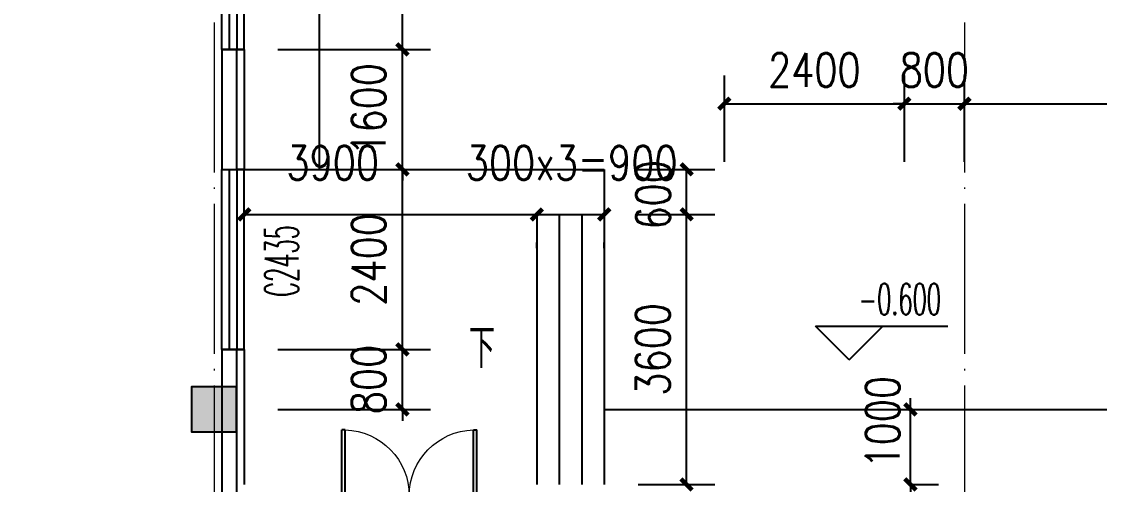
# Model space of a CAD drawing. Extents: x 1417642 to 3570900, y 124798 to 1191112.
# Drawn here: x 1464911 to 1479279, y 670533 to 676704 of the extents above; entities that cross this region are included whole.
import ezdxf

# ---------------------------------------------------------------- set-up
doc = ezdxf.new("R2010")
doc.units = 0
doc.header["$LTSCALE"] = 1000
doc.header["$MEASUREMENT"] = 0
doc.linetypes.add('DOTE', pattern=[2.42, 2, -0.2, 0.02, -0.2])
doc.layers.get('0').update_dxf_attribs({"linetype": 'CONTINUOUS'})
doc.layers.get('Defpoints').update_dxf_attribs({"linetype": 'CONTINUOUS'})
for name, color, linetype in [('colu', 2, 'CONTINUOUS'), ('DIM_ELEV', 3, 'CONTINUOUS'), ('DIM_SYMB', 3, 'CONTINUOUS'), ('DOTE', 1, 'DOTE'), ('PUB_DIM', 3, 'CONTINUOUS'), ('PUB_TEXT', 40, 'CONTINUOUS'), ('STAIR', 2, 'CONTINUOUS'), ('SURFACE', 6, 'CONTINUOUS'), ('tiaozheng', 20, 'CONTINUOUS'), ('WALL', 4, 'CONTINUOUS'), ('WINDOW', 2, 'CONTINUOUS'), ('WINDOW_TEXT', 7, 'CONTINUOUS'), ('屋面轮廓', 101, 'CONTINUOUS'), ('柱填充', 8, 'CONTINUOUS')]:
    doc.layers.add(name, color=color, linetype=linetype)
doc.styles.add('_TCH_DIM', font='ROMANS', dxfattribs={"width": 0.7, "bigfont": 'Z'})
doc.styles.add('_TCH_WINDOW', font='ROMANS.shx', dxfattribs={"width": 0.7, "height": 400, "bigfont": 'Z.shx'})
doc.styles.add('DIM_FONT', font='SIMPLEX.shx', dxfattribs={"width": 0.8})
doc.dimstyles.new('DIMN150', dxfattribs={"dimscale": 1.5, "dimtxt": 300, "dimasz": 100, "dimexe": 250, "dimexo": 300, "dimgap": 150, "dimtad": 1, "dimdec": 0, "dimzin": 0, "dimdsep": 46, "dimtxsty": 'DIM_FONT', "dimblk": 'ARCHTICK', "dimcen": 0.09, "dimdle": 1.5, "dimclrt": 7, "dimazin": 2, "dimtfac": 1, "dimtdec": 0, "dimtix": 1, "dimtmove": 2, "dimatfit": 3, "dimldrblk": 'ARCHTICK', "dimfxl": 1, "dimtolj": 1, "dimtzin": 0, "dimarcsym": 0})

# ---------------------------------------------------------------- blocks, each defined once
blk = doc.blocks.new('e')
at = {"layer": '柱填充'}
h = blk.add_hatch(color=256, dxfattribs=at)
h.paths.add_polyline_path([(1540396, 673470), (1540396, 674070), (1539796, 674070), (1539796, 673470)])
h.paths.add_polyline_path([(1540396, 663470), (1540396, 664070), (1539796, 664070), (1539796, 663470)])
h.paths.add_polyline_path([(1540396, 659870), (1540396, 660470), (1539796, 660470), (1539796, 659870)])
h.paths.add_polyline_path([(1540396, 651870), (1540396, 652470), (1539796, 652470), (1539796, 651870)])
h.paths.add_polyline_path([(1540396, 643870), (1540396, 644470), (1539796, 644470), (1539796, 643870)])
h.paths.add_polyline_path([(1540396, 635870), (1540396, 636470), (1539796, 636470), (1539796, 635870)])
h.paths.add_polyline_path([(1540396, 627870), (1540396, 628470), (1539796, 628470), (1539796, 627870)])
h.paths.add_polyline_path([(1540396, 619870), (1540396, 620470), (1539796, 620470), (1539796, 619870)])
h.paths.add_polyline_path([(1540396, 611870), (1540396, 612470), (1539796, 612470), (1539796, 611870)])
h.paths.add_polyline_path([(1540396, 603870), (1540396, 604470), (1539796, 604470), (1539796, 603870)])
h.paths.add_polyline_path([(1540396, 595870), (1540396, 596470), (1539796, 596470), (1539796, 595870)])
h.paths.add_polyline_path([(1611246, 673470), (1611246, 674070), (1610646, 674070), (1610646, 673470)])
h.paths.add_polyline_path([(1602046, 673370), (1602046, 674070), (1601346, 674070), (1601346, 673370)])
h.paths.add_polyline_path([(1594046, 673370), (1594046, 674070), (1593346, 674070), (1593346, 673370)])
h.paths.add_polyline_path([(1586046, 673370), (1586046, 674070), (1585346, 674070), (1585346, 673370)])
h.paths.add_polyline_path([(1578046, 673370), (1578046, 674070), (1577346, 674070), (1577346, 673370)])
h.paths.add_polyline_path([(1568046, 673370), (1568046, 674070), (1567346, 674070), (1567346, 673370)])
h.paths.add_polyline_path([(1558096, 673370), (1558096, 674070), (1557396, 674070), (1557396, 673370)])
h.paths.add_polyline_path([(1554396, 673370), (1554396, 674070), (1553696, 674070), (1553696, 673370)])
h.paths.add_polyline_path([(1544496, 673370), (1544496, 674070), (1543796, 674070), (1543796, 673370)])
h.paths.add_polyline_path([(1611246, 664070), (1610546, 664070), (1610546, 663470), (1611246, 663470)])
h.paths.add_polyline_path([(1602096, 663470), (1602096, 664270), (1601296, 664270), (1601296, 663470)])
h.paths.add_polyline_path([(1594096, 663470), (1594096, 664270), (1593296, 664270), (1593296, 663470)])
h.paths.add_polyline_path([(1586096, 663470), (1586096, 664270), (1585296, 664270), (1585296, 663470)])
h.paths.add_polyline_path([(1578096, 663470), (1578096, 664270), (1577296, 664270), (1577296, 663470)])
h.paths.add_polyline_path([(1568096, 663470), (1568096, 664270), (1567296, 664270), (1567296, 663470)])
h.paths.add_polyline_path([(1558096, 663470), (1558096, 664170), (1557396, 664170), (1557396, 663470)])
h.paths.add_polyline_path([(1554396, 663470), (1554396, 664170), (1553696, 664170), (1553696, 663470)])
h.paths.add_polyline_path([(1544496, 663470), (1544496, 664170), (1543796, 664170), (1543796, 663470)])
h.paths.add_polyline_path([(1611246, 660470), (1610546, 660470), (1610546, 659870), (1611246, 659870)])
h.paths.add_polyline_path([(1602046, 659770), (1602046, 660470), (1601346, 660470), (1601346, 659770)])
h.paths.add_polyline_path([(1594046, 659770), (1594046, 660470), (1593346, 660470), (1593346, 659770)])
h.paths.add_polyline_path([(1586046, 659770), (1586046, 660470), (1585346, 660470), (1585346, 659770)])
h.paths.add_polyline_path([(1578046, 659770), (1578046, 660470), (1577346, 660470), (1577346, 659770)])
h.paths.add_polyline_path([(1568046, 659770), (1568046, 660470), (1567346, 660470), (1567346, 659770)])
h.paths.add_polyline_path([(1557996, 659870), (1557996, 660470), (1557396, 660470), (1557396, 659870)])
h.paths.add_polyline_path([(1554396, 659870), (1554396, 660470), (1553796, 660470), (1553796, 659870)])
h.paths.add_polyline_path([(1544496, 659770), (1544496, 660470), (1543796, 660470), (1543796, 659770)])
h.paths.add_polyline_path([(1611246, 651870), (1611246, 652470), (1610646, 652470), (1610646, 651870)])
h.paths.add_polyline_path([(1601996, 651870), (1601996, 652470), (1601396, 652470), (1601396, 651870)])
h.paths.add_polyline_path([(1593996, 651870), (1593996, 652470), (1593396, 652470), (1593396, 651870)])
h.paths.add_polyline_path([(1585996, 651870), (1585996, 652470), (1585396, 652470), (1585396, 651870)])
h.paths.add_polyline_path([(1577996, 651870), (1577996, 652470), (1577396, 652470), (1577396, 651870)])
h.paths.add_polyline_path([(1567996, 651820), (1567996, 652520), (1567296, 652520), (1567296, 651820)])
h.paths.add_polyline_path([(1558096, 651820), (1558096, 652520), (1557396, 652520), (1557396, 651820)])
h.paths.add_polyline_path([(1554396, 651820), (1554396, 652520), (1553696, 652520), (1553696, 651820)])
h.paths.add_polyline_path([(1544496, 652470), (1543796, 652470), (1543796, 651870), (1544496, 651870)])
h.paths.add_polyline_path([(1567996, 644470), (1567296, 644470), (1567296, 643870), (1567996, 643870)])
h.paths.add_polyline_path([(1558096, 643820), (1558096, 644520), (1557396, 644520), (1557396, 643820)])
h.paths.add_polyline_path([(1554396, 643820), (1554396, 644520), (1553696, 644520), (1553696, 643820)])
h.paths.add_polyline_path([(1544496, 644470), (1543796, 644470), (1543796, 643870), (1544496, 643870)])
h.paths.add_polyline_path([(1567996, 636470), (1567296, 636470), (1567296, 635870), (1567996, 635870)])
h.paths.add_polyline_path([(1558096, 635820), (1558096, 636520), (1557396, 636520), (1557396, 635820)])
h.paths.add_polyline_path([(1554396, 635820), (1554396, 636520), (1553696, 636520), (1553696, 635820)])
h.paths.add_polyline_path([(1544496, 636470), (1543796, 636470), (1543796, 635870), (1544496, 635870)])
h.paths.add_polyline_path([(1567996, 628470), (1567296, 628470), (1567296, 627870), (1567996, 627870)])
h.paths.add_polyline_path([(1558096, 627820), (1558096, 628520), (1557396, 628520), (1557396, 627820)])
h.paths.add_polyline_path([(1554396, 627820), (1554396, 628520), (1553696, 628520), (1553696, 627820)])
h.paths.add_polyline_path([(1544496, 628470), (1543796, 628470), (1543796, 627870), (1544496, 627870)])
h.paths.add_polyline_path([(1567996, 620470), (1567296, 620470), (1567296, 619870), (1567996, 619870)])
h.paths.add_polyline_path([(1558096, 619820), (1558096, 620520), (1557396, 620520), (1557396, 619820)])
h.paths.add_polyline_path([(1554396, 619820), (1554396, 620520), (1553696, 620520), (1553696, 619820)])
h.paths.add_polyline_path([(1544496, 620470), (1543796, 620470), (1543796, 619870), (1544496, 619870)])
h.paths.add_polyline_path([(1567996, 612470), (1567296, 612470), (1567296, 611870), (1567996, 611870)])
h.paths.add_polyline_path([(1558096, 611820), (1558096, 612520), (1557396, 612520), (1557396, 611820)])
h.paths.add_polyline_path([(1554396, 611820), (1554396, 612520), (1553696, 612520), (1553696, 611820)])
h.paths.add_polyline_path([(1544496, 612470), (1543796, 612470), (1543796, 611870), (1544496, 611870)])
h.paths.add_polyline_path([(1567996, 604470), (1567296, 604470), (1567296, 603870), (1567996, 603870)])
h.paths.add_polyline_path([(1558096, 603820), (1558096, 604520), (1557396, 604520), (1557396, 603820)])
h.paths.add_polyline_path([(1554396, 603820), (1554396, 604520), (1553696, 604520), (1553696, 603820)])
h.paths.add_polyline_path([(1544496, 604470), (1543796, 604470), (1543796, 603870), (1544496, 603870)])
h.paths.add_polyline_path([(1567996, 595870), (1567996, 596470), (1567396, 596470), (1567396, 595870)])
h.paths.add_polyline_path([(1557996, 595870), (1557996, 596470), (1557396, 596470), (1557396, 595870)])
h.paths.add_polyline_path([(1554396, 595870), (1554396, 596470), (1553796, 596470), (1553796, 595870)])
h.paths.add_polyline_path([(1544396, 595870), (1544396, 596470), (1543796, 596470), (1543796, 595870)])
at = {"layer": 'colu'}
blk.add_lwpolyline([(1567996, 595870), (1567996, 596470), (1567396, 596470), (1567396, 595870)], close=True, dxfattribs=at)
blk = doc.blocks.new('_ArchTick')
at = {"color": 0, "linetype": 'ByBlock', "const_width": 0.4}
blk.add_lwpolyline([(-0.5, -0.5), (0.5, 0.5)], dxfattribs=at)
blk = doc.blocks.new('*D3574')
at = {"layer": 'Defpoints', "color": 0}
for p in [(1471779, 674133), (1472679, 674133), (1472679, 674133)]:
    blk.add_point(p, dxfattribs=at)
at = {"layer": 'PUB_DIM', "color": 0, "lineweight": -2}
for p, q in [((1471777, 674133), (1472681, 674133)), ((1471779, 673683), (1471779, 673758)), ((1472679, 673683), (1472679, 673758))]:
    blk.add_line(p, q, dxfattribs=at)
at = {"layer": 'PUB_DIM', "color": 0, "lineweight": -2, "xscale": 150, "yscale": 150, "zscale": 150, "rotation": 180}
blk.add_blockref('_ArchTick', (1471779, 674133), dxfattribs=at)
at = {"layer": 'PUB_DIM', "color": 0, "lineweight": -2, "xscale": 150, "yscale": 150, "zscale": 150}
blk.add_blockref('_ArchTick', (1472679, 674133), dxfattribs=at)
at = {"layer": 'PUB_DIM', "color": 7, "insert": (1472244, 674821), "char_height": 450, "attachment_point": 5, "style": 'DIM_FONT'}
blk.add_mtext('\\A1;300x3=900', dxfattribs=at)
blk = doc.blocks.new('*D3575')
at = {"layer": 'Defpoints', "color": 0}
for p in [(1467879, 674133), (1471779, 674133), (1471779, 674133)]:
    blk.add_point(p, dxfattribs=at)
at = {"layer": 'PUB_DIM', "color": 0, "lineweight": -2}
for p, q in [((1467877, 674133), (1471781, 674133)), ((1467879, 673683), (1467879, 673758)), ((1471779, 673683), (1471779, 673758))]:
    blk.add_line(p, q, dxfattribs=at)
at = {"layer": 'PUB_DIM', "color": 0, "lineweight": -2, "xscale": 150, "yscale": 150, "zscale": 150, "rotation": 180}
blk.add_blockref('_ArchTick', (1467879, 674133), dxfattribs=at)
at = {"layer": 'PUB_DIM', "color": 0, "lineweight": -2, "xscale": 150, "yscale": 150, "zscale": 150}
blk.add_blockref('_ArchTick', (1471779, 674133), dxfattribs=at)
at = {"layer": 'PUB_DIM', "color": 7, "insert": (1469059, 674821), "char_height": 450, "attachment_point": 5, "style": 'DIM_FONT'}
blk.add_mtext('\\A1;3900', dxfattribs=at)
blk = doc.blocks.new('*D3578')
at = {"layer": 'Defpoints', "color": 0}
for p in [(1472679, 674733), (1473776, 674733), (1472679, 674133)]:
    blk.add_point(p, dxfattribs=at)
at = {"layer": 'PUB_DIM', "color": 0, "lineweight": -2}
for p, q in [((1473129, 674733), (1474151, 674733)), ((1473776, 674131), (1473776, 674735)), ((1473129, 674133), (1474151, 674133))]:
    blk.add_line(p, q, dxfattribs=at)
at = {"layer": 'PUB_DIM', "color": 0, "lineweight": -2, "xscale": 150, "yscale": 150, "zscale": 150}
for p, rotation in [((1473776, 674733), 90), ((1473776, 674133), 270)]:
    blk.add_blockref('_ArchTick', p, dxfattribs=dict(at, rotation=rotation))
at = {"layer": 'PUB_DIM', "color": 7, "insert": (1473330, 674393), "char_height": 450, "attachment_point": 5, "rotation": 90, "style": 'DIM_FONT'}
blk.add_mtext('\\A1;600', dxfattribs=at)
blk = doc.blocks.new('*D3579')
at = {"layer": 'Defpoints', "color": 0}
for p in [(1472679, 674133), (1473776, 674133), (1472679, 670533)]:
    blk.add_point(p, dxfattribs=at)
at = {"layer": 'PUB_DIM', "color": 0, "lineweight": -2}
for p, q in [((1473129, 674133), (1474151, 674133)), ((1473776, 670531), (1473776, 674135)), ((1473129, 670533), (1474151, 670533))]:
    blk.add_line(p, q, dxfattribs=at)
at = {"layer": 'PUB_DIM', "color": 0, "lineweight": -2, "xscale": 150, "yscale": 150, "zscale": 150}
for p, rotation in [((1473776, 674133), 90), ((1473776, 670533), 270)]:
    blk.add_blockref('_ArchTick', p, dxfattribs=dict(at, rotation=rotation))
at = {"layer": 'PUB_DIM', "color": 7, "insert": (1473326, 672333), "char_height": 450, "attachment_point": 5, "rotation": 90, "style": 'DIM_FONT'}
blk.add_mtext('\\A1;3600', dxfattribs=at)
blk = doc.blocks.new('*D3587')
at = {"layer": 'Defpoints', "color": 0}
for p in [(1476282, 671533), (1476759, 671533), (1476282, 670533)]:
    blk.add_point(p, dxfattribs=at)
at = {"layer": 'PUB_DIM', "color": 0, "lineweight": -2}
for p, q in [((1476759, 671533), (1476759, 671683)), ((1476732, 671533), (1477134, 671533)), ((1476759, 670533), (1476759, 671533)), ((1476732, 670533), (1477134, 670533)), ((1476759, 670533), (1476759, 670383))]:
    blk.add_line(p, q, dxfattribs=at)
at = {"layer": 'PUB_DIM', "color": 0, "lineweight": -2, "xscale": 150, "yscale": 150, "zscale": 150}
for p, rotation in [((1476759, 671533), 270), ((1476759, 670533), 90)]:
    blk.add_blockref('_ArchTick', p, dxfattribs=dict(at, rotation=rotation))
at = {"layer": 'PUB_DIM', "color": 7, "insert": (1476390, 671362), "char_height": 450, "attachment_point": 5, "rotation": 90, "style": 'DIM_FONT'}
blk.add_mtext('\\A1;1000', dxfattribs=at)
blk = doc.blocks.new('*D3645')
at = {"layer": 'Defpoints', "color": 0}
for p in [(1467879, 672333), (1469988, 672333), (1467879, 671533)]:
    blk.add_point(p, dxfattribs=at)
at = {"layer": 'PUB_DIM', "color": 0, "lineweight": -2}
for p, q in [((1469988, 672333), (1469988, 672483)), ((1468329, 672333), (1470363, 672333)), ((1469988, 671533), (1469988, 672333)), ((1468329, 671533), (1470363, 671533)), ((1469988, 671533), (1469988, 671383))]:
    blk.add_line(p, q, dxfattribs=at)
at = {"layer": 'PUB_DIM', "color": 0, "lineweight": -2, "xscale": 150, "yscale": 150, "zscale": 150}
for p, rotation in [((1469988, 672333), 270), ((1469988, 671533), 90)]:
    blk.add_blockref('_ArchTick', p, dxfattribs=dict(at, rotation=rotation))
at = {"layer": 'PUB_DIM', "color": 7, "insert": (1469538, 671933), "char_height": 450, "attachment_point": 5, "rotation": 90, "style": 'DIM_FONT'}
blk.add_mtext('\\A1;800', dxfattribs=at)
blk = doc.blocks.new('*D3646')
at = {"layer": 'Defpoints', "color": 0}
for p in [(1467879, 674733), (1469988, 674733), (1467879, 672333)]:
    blk.add_point(p, dxfattribs=at)
at = {"layer": 'PUB_DIM', "color": 0, "lineweight": -2}
for p, q in [((1468329, 674733), (1470363, 674733)), ((1469988, 672331), (1469988, 674735)), ((1468329, 672333), (1470363, 672333))]:
    blk.add_line(p, q, dxfattribs=at)
at = {"layer": 'PUB_DIM', "color": 0, "lineweight": -2, "xscale": 150, "yscale": 150, "zscale": 150}
for p, rotation in [((1469988, 674733), 90), ((1469988, 672333), 270)]:
    blk.add_blockref('_ArchTick', p, dxfattribs=dict(at, rotation=rotation))
at = {"layer": 'PUB_DIM', "color": 7, "insert": (1469538, 673533), "char_height": 450, "attachment_point": 5, "rotation": 90, "style": 'DIM_FONT'}
blk.add_mtext('\\A1;2400', dxfattribs=at)
blk = doc.blocks.new('*D3647')
at = {"layer": 'Defpoints', "color": 0}
for p in [(1467879, 676333), (1469988, 676333), (1467879, 674733)]:
    blk.add_point(p, dxfattribs=at)
at = {"layer": 'PUB_DIM', "color": 0, "lineweight": -2}
for p, q in [((1469988, 676333), (1469988, 676483)), ((1468329, 676333), (1470363, 676333)), ((1469988, 674733), (1469988, 676333)), ((1468329, 674733), (1470363, 674733)), ((1469988, 674733), (1469988, 674583))]:
    blk.add_line(p, q, dxfattribs=at)
at = {"layer": 'PUB_DIM', "color": 0, "lineweight": -2, "xscale": 150, "yscale": 150, "zscale": 150}
for p, rotation in [((1469988, 676333), 270), ((1469988, 674733), 90)]:
    blk.add_blockref('_ArchTick', p, dxfattribs=dict(at, rotation=rotation))
at = {"layer": 'PUB_DIM', "color": 7, "insert": (1469538, 675533), "char_height": 450, "attachment_point": 5, "rotation": 90, "style": 'DIM_FONT'}
blk.add_mtext('\\A1;1600', dxfattribs=at)
blk = doc.blocks.new('*D3648')
at = {"layer": 'Defpoints', "color": 0}
for p in [(1467879, 678533), (1469988, 678533), (1467879, 676333)]:
    blk.add_point(p, dxfattribs=at)
at = {"layer": 'PUB_DIM', "color": 0, "lineweight": -2}
for p, q in [((1468329, 678533), (1470363, 678533)), ((1469988, 676331), (1469988, 678535)), ((1468329, 676333), (1470363, 676333))]:
    blk.add_line(p, q, dxfattribs=at)
at = {"layer": 'PUB_DIM', "color": 0, "lineweight": -2, "xscale": 150, "yscale": 150, "zscale": 150}
for p, rotation in [((1469988, 678533), 90), ((1469988, 676333), 270)]:
    blk.add_blockref('_ArchTick', p, dxfattribs=dict(at, rotation=rotation))
at = {"layer": 'PUB_DIM', "color": 7, "insert": (1469538, 677433), "char_height": 450, "attachment_point": 5, "rotation": 90, "style": 'DIM_FONT'}
blk.add_mtext('\\A1;2200', dxfattribs=at)
blk = doc.blocks.new('*D3912')
at = {"layer": 'Defpoints', "color": 0}
for p in [(1485479, 675608), (1477479, 674382), (1485479, 674382)]:
    blk.add_point(p, dxfattribs=at)
at = {"layer": 'PUB_DIM', "color": 0, "lineweight": -2}
for p, q in [((1477479, 674832), (1477479, 675983)), ((1485479, 674832), (1485479, 675983)), ((1477477, 675608), (1485481, 675608))]:
    blk.add_line(p, q, dxfattribs=at)
at = {"layer": 'PUB_DIM', "color": 0, "lineweight": -2, "xscale": 150, "yscale": 150, "zscale": 150, "rotation": 180}
blk.add_blockref('_ArchTick', (1477479, 675608), dxfattribs=at)
at = {"layer": 'PUB_DIM', "color": 0, "lineweight": -2, "xscale": 150, "yscale": 150, "zscale": 150}
blk.add_blockref('_ArchTick', (1485479, 675608), dxfattribs=at)
at = {"layer": 'PUB_DIM', "color": 7, "insert": (1481479, 676058), "char_height": 450, "attachment_point": 5, "style": 'DIM_FONT'}
blk.add_mtext('\\A1;8000', dxfattribs=at)
blk = doc.blocks.new('*D3913')
at = {"layer": 'Defpoints', "color": 0}
for p in [(1477479, 675608), (1476679, 674382), (1477479, 674382)]:
    blk.add_point(p, dxfattribs=at)
at = {"layer": 'PUB_DIM', "color": 0, "lineweight": -2}
for p, q in [((1476679, 674832), (1476679, 675983)), ((1477479, 674832), (1477479, 675983)), ((1476679, 675608), (1476529, 675608)), ((1476679, 675608), (1477479, 675608)), ((1477479, 675608), (1477629, 675608))]:
    blk.add_line(p, q, dxfattribs=at)
at = {"layer": 'PUB_DIM', "color": 0, "lineweight": -2, "xscale": 150, "yscale": 150, "zscale": 150}
blk.add_blockref('_ArchTick', (1476679, 675608), dxfattribs=at)
at = {"layer": 'PUB_DIM', "color": 0, "lineweight": -2, "xscale": 150, "yscale": 150, "zscale": 150, "rotation": 180}
blk.add_blockref('_ArchTick', (1477479, 675608), dxfattribs=at)
at = {"layer": 'PUB_DIM', "color": 7, "insert": (1477079, 676058), "char_height": 450, "attachment_point": 5, "style": 'DIM_FONT'}
blk.add_mtext('\\A1;800', dxfattribs=at)
blk = doc.blocks.new('*D3914')
at = {"layer": 'Defpoints', "color": 0}
for p in [(1476679, 675608), (1474279, 674382), (1476679, 674382)]:
    blk.add_point(p, dxfattribs=at)
at = {"layer": 'PUB_DIM', "color": 0, "lineweight": -2}
for p, q in [((1474279, 674832), (1474279, 675983)), ((1476679, 674832), (1476679, 675983)), ((1474277, 675608), (1476681, 675608))]:
    blk.add_line(p, q, dxfattribs=at)
at = {"layer": 'PUB_DIM', "color": 0, "lineweight": -2, "xscale": 150, "yscale": 150, "zscale": 150, "rotation": 180}
blk.add_blockref('_ArchTick', (1474279, 675608), dxfattribs=at)
at = {"layer": 'PUB_DIM', "color": 0, "lineweight": -2, "xscale": 150, "yscale": 150, "zscale": 150}
blk.add_blockref('_ArchTick', (1476679, 675608), dxfattribs=at)
at = {"layer": 'PUB_DIM', "color": 7, "insert": (1475479, 676058), "char_height": 450, "attachment_point": 5, "style": 'DIM_FONT'}
blk.add_mtext('\\A1;2400', dxfattribs=at)
blk = doc.blocks.new('$TCHSYS$WIN2D')
for p, q in [((-0.5, 0.5), (0.5, 0.5)), ((-0.5, 0.5), (-0.5, -0.5)), ((0.5, 0.5), (0.5, -0.5)), ((0.5, 0.1667), (-0.5, 0.1667)), ((0.5, -0.1667), (-0.5, -0.1667)), ((-0.5, -0.5), (0.5, -0.5))]:
    blk.add_line(p, q)
blk = doc.blocks.new('$DorLib2D$00000002')
for p, q in [((-0.5, 0), (-0.5, 0.4875)), ((-0.475, 0.4875), (-0.5, 0.4875)), ((-0.475, 0), (-0.475, 0.4875)), ((0.475, 0), (0.475, 0.4875)), ((0.475, 0.4875), (0.5, 0.4875)), ((0.5, 0), (0.5, 0.4875)), ((-0.5, 0), (-0.475, 0)), ((0.5, 0), (0.475, 0))]:
    blk.add_line(p, q)
at = {"lineweight": 13}
for centre, start, end in [((-0.4875, 0), 0, 88.53072), ((0.4875, 0), 91.46928, 180)]:
    blk.add_arc(centre, 0.4875, start, end, dxfattribs=at)

msp = doc.modelspace()

# ---------------------------------------------------------------- linework, layer by layer
at = {"layer": 'DIM_ELEV'}
for p, q in [((1475943.7, 672192.8), (1475493.7, 672642.8)), ((1475493.7, 672642.8), (1477259.9, 672642.8)), ((1475943.7, 672192.8), (1476393.7, 672642.8))]:
    msp.add_line(p, q, dxfattribs=at)
at = {"layer": 'DIM_SYMB'}
msp.add_lwpolyline([(1471320.2, 672349.1, 0, 0, 0), (1472228.8, 672349.1, 120, 0, 0), (1472678.8, 672349.1, 0, 0, 0)], format="xyseb", dxfattribs=at)
at = {"layer": 'DOTE', "lineweight": 0, "elevation": 0}
for points in [[(1467478.8, 754133.2), (1467478.8, 643548.7)], [(1477478.8, 754133.2), (1477478.8, 643548.7)]]:
    msp.add_lwpolyline(points, dxfattribs=at)
at = {"layer": 'STAIR'}
for p, q in [((1467836.8, 674733.2, 0), (1472678.8, 674733.2, 0)), ((1472678.8, 674733.2, 0), (1472678.8, 670533.2, 0)), ((1467878.8, 674133.2, 0), (1472678.8, 674133.2, 0)), ((1471778.8, 674133.2, 0), (1471778.8, 670533.2, 0)), ((1472078.8, 674133.2, 0), (1472078.8, 670533.2, 0)), ((1472378.8, 674133.2, 0), (1472378.8, 670533.2, 0))]:
    msp.add_line(p, q, dxfattribs=at)
at = {"layer": 'SURFACE'}
for p, q in [((1467878.8, 676333.2), (1467778.8, 676333.2)), ((1467878.8, 676333.2), (1467878.8, 674733.2)), ((1467878.8, 674733.2), (1467778.8, 674733.2)), ((1467878.8, 672333.2), (1467778.8, 672333.2)), ((1467878.8, 672333.2), (1467878.8, 670533.2))]:
    msp.add_line(p, q, dxfattribs=at)
at = {"layer": 'WALL'}
for p, q in [((1467578.8, 676333.2), (1467578.8, 674733.2)), ((1467778.8, 676333.2), (1467578.8, 676333.2)), ((1467778.8, 674733.2), (1467778.8, 676333.2)), ((1467578.8, 674733.2), (1467778.8, 674733.2)), ((1467778.8, 672333.2), (1467578.8, 672333.2)), ((1467578.8, 672333.2), (1467578.8, 670433.2)), ((1467778.8, 670433.2), (1467778.8, 672333.2))]:
    msp.add_line(p, q, dxfattribs=at)
at = {"layer": '屋面轮廓'}
msp.add_line((1468878.8, 699433.2, 0), (1468878.8, 674733.2, 0), dxfattribs=at)
at = {"layer": '屋面轮廓', "elevation": 0}
msp.add_lwpolyline([(1472678.8, 671533.2), (1493478.8, 671533.2)], dxfattribs=at)

# ---------------------------------------------------------------- block references
at = {"layer": 'tiaozheng', "color": 2}
msp.add_blockref('e', (-100217.4, 75363.3, 0), dxfattribs=at)
at = {"layer": 'WINDOW', "color": 2}
ref = msp.add_blockref('$TCHSYS$WIN2D', (1467728.8, 677433.2), dxfattribs=dict(at, xscale=-2200, yscale=-300, zscale=-2200, rotation=270))
ref.add_attrib('A', 'C2235', (1468602, 676934.5), dxfattribs={"layer": 'WINDOW_TEXT', "color": 2, "height": 446.25, "rotation": 90, "style": '_TCH_WINDOW', "width": 0.494118})
ref = msp.add_blockref('$TCHSYS$WIN2D', (1467728.8, 673533.2), dxfattribs=dict(at, xscale=-2400, yscale=-300, zscale=-2400, rotation=270))
ref.add_attrib('A', 'C2435', (1468602, 673034.5), dxfattribs={"layer": 'WINDOW_TEXT', "color": 2, "height": 446.25, "rotation": 90, "style": '_TCH_WINDOW', "width": 0.494118})
at = {"layer": 'WINDOW', "lineweight": 0}
ref = msp.add_blockref('$DorLib2D$00000002', (1470078.8, 670383.2), dxfattribs=dict(at, xscale=-1800, yscale=1800, zscale=-1800))
ref.add_attrib('A', 'M1824', (1469538.8, 669662), dxfattribs={"layer": 'WINDOW_TEXT', "lineweight": 0, "height": 446.25, "style": '_TCH_WINDOW', "width": 0.494118})

# ---------------------------------------------------------------- texts
at = {"layer": 'PUB_TEXT', "style": '_TCH_DIM'}
for s, height, width, p in [('-0.600', 420, 0.525, (1476070.4, 672792.9)), ('下', 525, 0.7, (1470872, 672086.6, 0))]:
    msp.add_text(s, height=height, dxfattribs=dict(at, width=width)).set_placement(p)

# ---------------------------------------------------------------- dimensions: what is measured, and where the dimension line sits
at = {"layer": 'PUB_DIM'}
for p1, p2, distance, picture, middle in [((1467878.8, 676333.2), (1467878.8, 678533.2), -2109.5, '*D3648', (1469538.4, 677433.2)), ((1467878.8, 674733.2), (1467878.8, 676333.2), -2109.5, '*D3647', (1469538.4, 675533.2)), ((1474278.8, 674381.7), (1476678.8, 674381.7), 1226.2, '*D3914', (1475478.8, 676057.9)), ((1476678.8, 674381.7), (1477478.8, 674381.7), 1226.2, '*D3913', (1477078.8, 676057.9)), ((1477478.8, 674381.7), (1485478.8, 674381.7), 1226.2, '*D3912', (1481478.8, 676057.9)), ((1467878.8, 672333.2), (1467878.8, 674733.2), -2109.5, '*D3646', (1469538.4, 673533.2)), ((1472678.8, 670533.2), (1472678.8, 674133.2), -1097.2, '*D3579', (1473326, 672333.2)), ((1467878.8, 671533.2), (1467878.8, 672333.2), -2109.5, '*D3645', (1469538.4, 671933.2))]:
    dim = msp.add_aligned_dim(p1=p1, p2=p2, distance=distance, dimstyle='DIMN150', dxfattribs=at)
    dim.commit()
    dim.dimension.update_dxf_attribs({"geometry": picture, "text_midpoint": middle})
for base, p1, p2, angle, picture, middle in [((1471778.8, 674133.2), (1467878.8, 674133.2), (1471778.8, 674133.2), 0, '*D3575', (1469059.3, 674820.7)), ((1473776, 674733.2), (1472678.8, 674133.2), (1472678.8, 674733.2), 90, '*D3578', (1473329.9, 674392.8)), ((1476759, 671533.2), (1476281.6, 670533.2), (1476281.6, 671533.2), 90, '*D3587', (1476389.7, 671362.1))]:
    dim = msp.add_linear_dim(base=base, p1=p1, p2=p2, angle=angle, dimstyle='DIMN150', dxfattribs=at)
    dim.commit()
    dim.dimension.update_dxf_attribs({"geometry": picture, "text_midpoint": middle, "dimtype": 129})
dim = msp.add_linear_dim(base=(1472678.8, 674133.2), p1=(1471778.8, 674133.2), p2=(1472678.8, 674133.2), angle=0, text='300x3=900', dimstyle='DIMN150', dxfattribs=at)
dim.commit()
dim.dimension.update_dxf_attribs({"geometry": '*D3574', "text_midpoint": (1472243.6, 674820.7), "dimtype": 129})

doc.saveas('drawing.dxf')
